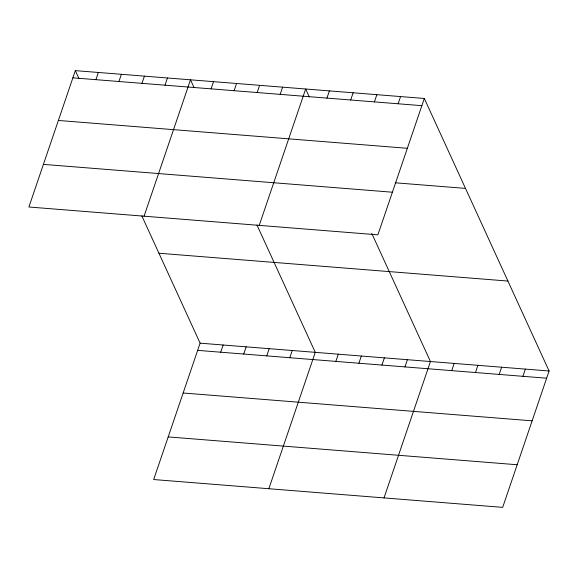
<?xml version="1.0" encoding="UTF-8"?>
<svg xmlns="http://www.w3.org/2000/svg" width="578" height="578" viewBox="0 0 578 578"><rect width="100%" height="100%" fill="white"/><g stroke="black" fill="none" stroke-linecap="round" stroke-linejoin="round"><path stroke-width="0.87" d="M75.328 70.632L28.9 207.003L377.889 234.834L424.317 98.462L75.328 70.632L78.94 78.521M95.905 79.677L98.361 72.467M118.938 81.512L121.394 74.302M141.971 83.348L144.428 76.137M165.005 85.183L167.461 77.979M144.067 216.186L190.494 79.815L194.107 87.704M211.071 88.86L213.528 81.65M234.104 90.695L236.561 83.492M257.138 92.538L259.594 85.327M280.171 94.373L282.628 87.162M141.812 215.84L200.111 343.166L153.683 479.538L502.672 507.368L549.1 370.997L424.317 98.462M259.233 225.369L305.661 88.998L309.273 96.887M220.688 352.212L223.144 345.001M326.938 98.101L329.388 90.891M243.721 354.047L246.177 346.836M350.665 99.994L353.122 92.783M266.754 355.882L269.211 348.679M374.4 101.887L376.856 94.676M289.788 357.724L292.244 350.514M398.134 103.78L400.583 96.569M268.849 488.721L315.277 352.349L256.979 225.023M335.854 361.394L338.311 354.184M358.887 363.23L361.344 356.026M381.921 365.072L384.377 357.861M404.954 366.907L407.411 359.697M384.016 497.911L430.444 361.532L371.77 233.396M451.721 370.635L454.171 363.425M475.448 372.528L477.905 365.318M499.182 374.421L501.639 367.211M522.917 376.314L525.366 369.104M72.871 77.835L421.861 105.673M58.364 120.462L407.353 148.3M395.179 182.793L465.492 188.399M43.408 164.376L392.404 192.214M158.928 253.229L507.925 281.06M200.111 343.166L549.1 370.997M197.654 350.369L546.644 378.207M183.147 392.997L532.136 420.835M168.191 436.91L517.187 464.748"/></g></svg>
